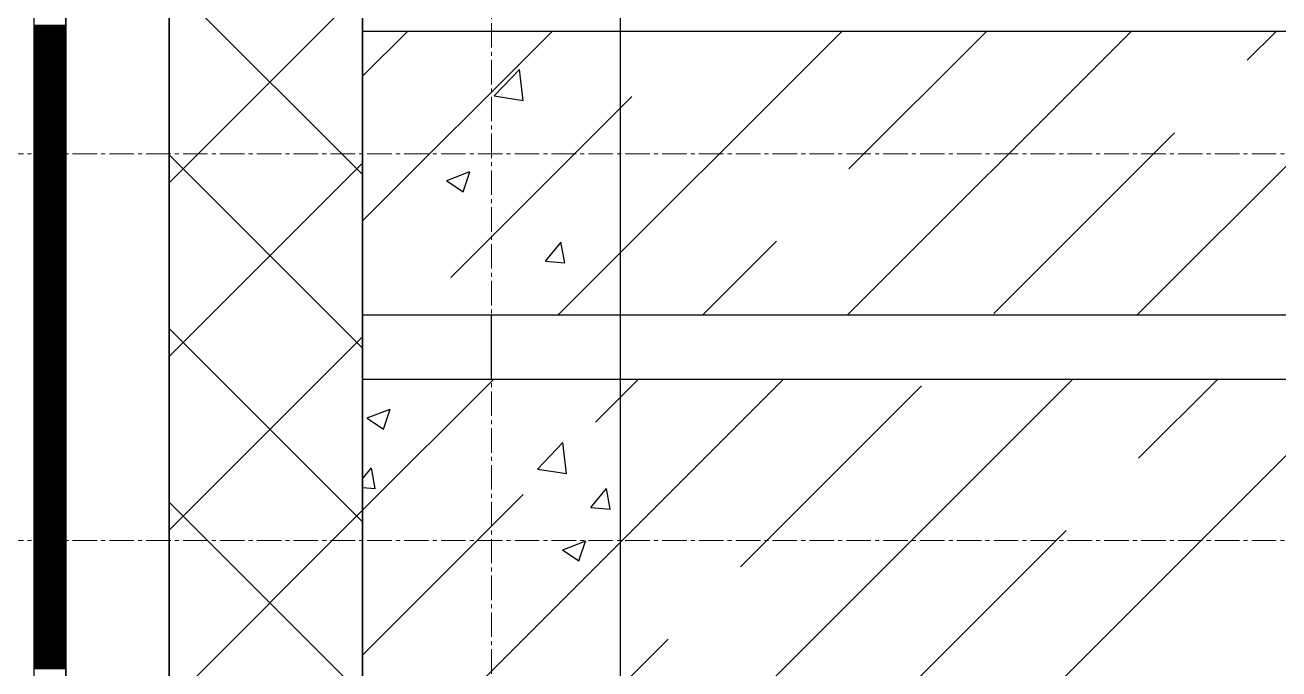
# Model space of a CAD drawing. Header units: millimetres. Extents: x 538266 to 1167394, y 114608 to 637157.
# Drawn here: x 1046072 to 1047044, y 560569 to 561069 of the extents above; entities that cross this region are included whole.
import ezdxf

# ---------------------------------------------------------------- set-up
doc = ezdxf.new("R2010")
doc.units = ezdxf.units.MM
doc.linetypes.add('CENTER2', pattern=[28.575, 19.05, -3.175, 3.175, -3.175])
doc.linetypes.add('DASHED', pattern=[19.05, 12.7, -6.35])
for name, color, linetype, lineweight in [('0) шт стен 3 эт', 150, 'Continuous', 60), ('АР_Стены ЖБ', 7, 'Continuous', 35), ('АР_Стены ПЕНОблок', 52, 'Continuous', 20), ('АР_Тонкая', 254, 'Continuous', 5), ('АР_Утеплитель', 31, 'Continuous', 0), ('АР_Штриховка', 8, 'Continuous', 0), ('ДШ_КР', 130, 'Continuous', 35)]:
    doc.layers.add(name, color=color, linetype=linetype, lineweight=lineweight)
doc.layers.add('АР_Делит', color=120, linetype='Continuous', lineweight=0, plot=False)
doc.layers.add('РД_Оси_100', color=7, linetype='Continuous', lineweight=0, true_color=0x525252)

# ---------------------------------------------------------------- blocks, each defined once
blk = doc.blocks.new('СОШ_2200_АР_ОСИ_М100_28.05.24')
at = {"layer": 'АР_Делит', "color": 251, "linetype": 'DASHED', "true_color": 0x636466}
blk.add_lwpolyline([(114955, 135155), (114955, -355), (93595.036, -355), (93595.036, 13855), (94145, 13855), (94145, 68320), (66055, 68320), (66055, 13857.73), (83455, 13857.73), (83455, -355), (45245, -355), (45245, 13145), (44695, 13145), (44695, 26755), (45245, 26755), (45245, 68320), (20455, 68320), (20455, 26755), (27955, 26755), (27955, 13145), (-355, 13145), (-355, 100855)], dxfattribs=at)
at = {"layer": 'РД_Оси_100', "color": 251, "linetype": 'CENTER2', "true_color": 0x636466}
blk.add_line((0, -6155), (0, 139938.679), dxfattribs=at)
for points in [[(29555, 64200), (-5454.958, 64200), (-5954.958, 64350)], [(29555, 63900), (-5454.958, 63900), (-5954.958, 63750)]]:
    blk.add_lwpolyline(points, dxfattribs=at)
blk = doc.blocks.new('3_этаж1')
at = {"layer": 'АР_Стены ЖБ', "color": 18, "linetype": 'Continuous', "lineweight": 25, "true_color": 0x000000}
for p, q in [((684283.57, 561063.74), (684283.57, 560843.74)), ((696888.62, 561063.74), (684283.57, 561063.74)), ((684283.57, 560843.74), (697108.62, 560843.74)), ((684283.57, 560793.74), (684283.57, 560543.74)), ((697158.57, 560793.74), (684283.57, 560793.74))]:
    blk.add_line(p, q, dxfattribs=at)
at = {"layer": 'АР_Стены ПЕНОблок', "color": 18, "linetype": 'Continuous', "lineweight": 25, "true_color": 0x000000}
for p, q in [((684283.57, 587568.74), (684283.57, 511368.74)), ((684483.57, 511368.74), (684483.57, 587568.74))]:
    blk.add_line(p, q, dxfattribs=at)
at = {"layer": 'АР_Тонкая', "color": 18, "linetype": 'Continuous', "lineweight": 25, "true_color": 0x000000}
for p, q in [((684028.57, 587568.74), (684028.57, 511368.74)), ((684053.57, 587568.74), (684053.57, 511368.74)), ((684053.57, 511368.74), (684053.57, 587568.74)), ((684133.57, 511368.74), (684133.57, 587568.74))]:
    blk.add_line(p, q, dxfattribs=at)
at = {"layer": 'АР_Утеплитель', "color": 18, "linetype": 'Continuous', "lineweight": 25, "true_color": 0x000000}
for p, q in [((684133.57, 587568.74), (684133.57, 511368.74)), ((684283.57, 511368.74), (684283.57, 587568.74))]:
    blk.add_line(p, q, dxfattribs=at)
at = {"layer": 'АР_Штриховка', "color": 18, "linetype": 'Continuous', "lineweight": 25, "true_color": 0x000000}
for p, q in [((684283.57, 560952.57), (684133.57, 561102.57)), ((684133.57, 560946.28), (684283.57, 561096.28)), ((684028.57, 561068.49), (684053.57, 561068.49)), ((684028.57, 561067.49), (684053.57, 561067.49)), ((684028.57, 561066.49), (684053.57, 561066.49)), ((684028.57, 561065.49), (684053.57, 561065.49)), ((684028.57, 561064.49), (684053.57, 561064.49)), ((684028.57, 561063.49), (684053.57, 561063.49)), ((684028.57, 561062.49), (684053.57, 561062.49)), ((684028.57, 561061.49), (684053.57, 561061.49)), ((684028.57, 561060.49), (684053.57, 561060.49)), ((684028.57, 561059.49), (684053.57, 561059.49)), ((684028.57, 561058.49), (684053.57, 561058.49)), ((684028.57, 561057.49), (684053.57, 561057.49)), ((684283.57, 560916.68), (684430.64, 561063.74)), ((684283.57, 561028.93), (684318.39, 561063.74)), ((684435.15, 560843.74), (684655.15, 561063.74)), ((684659.65, 560843.74), (684879.65, 561063.74)), ((684660.73, 560957.07), (684767.4, 561063.74)), ((684884.16, 560843.74), (685104.16, 561063.74)), ((684969.43, 561041.26), (684991.91, 561063.74)), ((684028.57, 561056.49), (684053.57, 561056.49)), ((684028.57, 561055.49), (684053.57, 561055.49)), ((684028.57, 561054.49), (684053.57, 561054.49)), ((684028.57, 561053.49), (684053.57, 561053.49)), ((684028.57, 561052.49), (684053.57, 561052.49)), ((684028.57, 561051.49), (684053.57, 561051.49)), ((684028.57, 561050.49), (684053.57, 561050.49)), ((684028.57, 561049.49), (684053.57, 561049.49)), ((684028.57, 561048.49), (684053.57, 561048.49)), ((684028.57, 561047.49), (684053.57, 561047.49)), ((684028.57, 561046.49), (684053.57, 561046.49)), ((684028.57, 561045.49), (684053.57, 561045.49)), ((684028.57, 561044.49), (684053.57, 561044.49)), ((684028.57, 561043.49), (684053.57, 561043.49)), ((684028.57, 561042.49), (684053.57, 561042.49)), ((684028.57, 561041.49), (684053.57, 561041.49)), ((684028.57, 561040.49), (684053.57, 561040.49)), ((684028.57, 561039.49), (684053.57, 561039.49)), ((684028.57, 561038.49), (684053.57, 561038.49)), ((684028.57, 561037.49), (684053.57, 561037.49)), ((684028.57, 561036.49), (684053.57, 561036.49)), ((684028.57, 561035.49), (684053.57, 561035.49)), ((684028.57, 561034.49), (684053.57, 561034.49)), ((684028.57, 561033.49), (684053.57, 561033.49)), ((684028.57, 561032.49), (684053.57, 561032.49)), ((684028.57, 561031.49), (684053.57, 561031.49)), ((684028.57, 561030.49), (684053.57, 561030.49)), ((684028.57, 561029.49), (684053.57, 561029.49)), ((684028.57, 561028.49), (684053.57, 561028.49)), ((684028.57, 561027.49), (684053.57, 561027.49)), ((684385.5, 561013.6), (684405.28, 561034.22)), ((684408.07, 561010.09), (684405.27, 561034.21)), ((684028.57, 561026.49), (684053.57, 561026.49)), ((684028.57, 561025.49), (684053.57, 561025.49)), ((684028.57, 561024.49), (684053.57, 561024.49)), ((684028.57, 561023.49), (684053.57, 561023.49)), ((684028.57, 561022.49), (684053.57, 561022.49)), ((684028.57, 561021.49), (684053.57, 561021.49)), ((684028.57, 561020.49), (684053.57, 561020.49)), ((684028.57, 561019.49), (684053.57, 561019.49)), ((684028.57, 561018.49), (684053.57, 561018.49)), ((684028.57, 561017.49), (684053.57, 561017.49)), ((684028.57, 561016.49), (684053.57, 561016.49)), ((684028.57, 561015.49), (684053.57, 561015.49)), ((684028.57, 561014.49), (684053.57, 561014.49)), ((684028.57, 561013.49), (684053.57, 561013.49)), ((684028.57, 561012.49), (684053.57, 561012.49)), ((684028.57, 561011.49), (684053.57, 561011.49)), ((684028.57, 561010.49), (684053.57, 561010.49)), ((684028.57, 561009.49), (684053.57, 561009.49)), ((684028.57, 561008.49), (684053.57, 561008.49)), ((684352.03, 560872.88), (684492.35, 561013.2)), ((684385.49, 561013.62), (684408.08, 561010.12)), ((684028.57, 561007.49), (684053.57, 561007.49)), ((684028.57, 561006.49), (684053.57, 561006.49)), ((684028.57, 561005.49), (684053.57, 561005.49)), ((684028.57, 561004.49), (684053.57, 561004.49)), ((684028.57, 561003.49), (684053.57, 561003.49)), ((684028.57, 561002.49), (684053.57, 561002.49)), ((684028.57, 561001.49), (684053.57, 561001.49)), ((684028.57, 561000.49), (684053.57, 561000.49)), ((684028.57, 560999.49), (684053.57, 560999.49)), ((684028.57, 560998.49), (684053.57, 560998.49)), ((684028.57, 560997.49), (684053.57, 560997.49)), ((684028.57, 560996.49), (684053.57, 560996.49)), ((684028.57, 560995.49), (684053.57, 560995.49)), ((684028.57, 560994.49), (684053.57, 560994.49)), ((684028.57, 560993.49), (684053.57, 560993.49)), ((684028.57, 560992.49), (684053.57, 560992.49)), ((684028.57, 560991.49), (684053.57, 560991.49)), ((684028.57, 560990.49), (684053.57, 560990.49)), ((684028.57, 560989.49), (684053.57, 560989.49)), ((684028.57, 560988.49), (684053.57, 560988.49)), ((684028.57, 560987.49), (684053.57, 560987.49)), ((684028.57, 560986.49), (684053.57, 560986.49)), ((684028.57, 560985.49), (684053.57, 560985.49)), ((684028.57, 560984.49), (684053.57, 560984.49)), ((684028.57, 560983.49), (684053.57, 560983.49)), ((684028.57, 560982.49), (684053.57, 560982.49)), ((684028.57, 560981.49), (684053.57, 560981.49)), ((684028.57, 560980.49), (684053.57, 560980.49)), ((684028.57, 560979.49), (684053.57, 560979.49)), ((684772.98, 560844.82), (684913.3, 560985.14)), ((684028.57, 560978.49), (684053.57, 560978.49)), ((684028.57, 560977.49), (684053.57, 560977.49)), ((684028.57, 560976.49), (684053.57, 560976.49)), ((684028.57, 560975.49), (684053.57, 560975.49)), ((684028.57, 560974.49), (684053.57, 560974.49)), ((684028.57, 560973.49), (684053.57, 560973.49)), ((684028.57, 560972.49), (684053.57, 560972.49)), ((684028.57, 560971.49), (684053.57, 560971.49)), ((684028.57, 560970.49), (684053.57, 560970.49)), ((684028.57, 560969.49), (684053.57, 560969.49)), ((684028.57, 560968.49), (684053.57, 560968.49)), ((684028.57, 560967.49), (684053.57, 560967.49)), ((684028.57, 560966.49), (684053.57, 560966.49)), ((684028.57, 560965.49), (684053.57, 560965.49)), ((684028.57, 560964.49), (684053.57, 560964.49)), ((684028.57, 560963.49), (684053.57, 560963.49)), ((684028.57, 560962.49), (684053.57, 560962.49)), ((684028.57, 560961.49), (684053.57, 560961.49)), ((684028.57, 560960.49), (684053.57, 560960.49)), ((684028.57, 560959.49), (684053.57, 560959.49)), ((684283.57, 560817.86), (684133.57, 560967.86)), ((684133.57, 560811.58), (684283.57, 560961.58)), ((684028.57, 560958.49), (684053.57, 560958.49)), ((684028.57, 560957.49), (684053.57, 560957.49)), ((684028.57, 560956.49), (684053.57, 560956.49)), ((684028.57, 560955.49), (684053.57, 560955.49)), ((684028.57, 560954.49), (684053.57, 560954.49)), ((684028.57, 560953.49), (684053.57, 560953.49)), ((684028.57, 560952.49), (684053.57, 560952.49)), ((684028.57, 560951.49), (684053.57, 560951.49)), ((684028.57, 560950.49), (684053.57, 560950.49)), ((684348.96, 560948.09), (684366.74, 560954.92)), ((684361.51, 560939.36), (684366.66, 560954.71)), ((684028.57, 560949.49), (684053.57, 560949.49)), ((684028.57, 560948.49), (684053.57, 560948.49)), ((684028.57, 560947.49), (684053.57, 560947.49)), ((684028.57, 560946.49), (684053.57, 560946.49)), ((684028.57, 560945.49), (684053.57, 560945.49)), ((684028.57, 560944.49), (684053.57, 560944.49)), ((684028.57, 560943.49), (684053.57, 560943.49)), ((684028.57, 560942.49), (684053.57, 560942.49)), ((684028.57, 560941.49), (684053.57, 560941.49)), ((684028.57, 560940.49), (684053.57, 560940.49)), ((684348.86, 560947.88), (684361.5, 560939.36)), ((684028.57, 560939.49), (684053.57, 560939.49)), ((684028.57, 560938.49), (684053.57, 560938.49)), ((684028.57, 560937.49), (684053.57, 560937.49)), ((684028.57, 560936.49), (684053.57, 560936.49)), ((684028.57, 560935.49), (684053.57, 560935.49)), ((684028.57, 560934.49), (684053.57, 560934.49)), ((684028.57, 560933.49), (684053.57, 560933.49)), ((684028.57, 560932.49), (684053.57, 560932.49)), ((684028.57, 560931.49), (684053.57, 560931.49)), ((684028.57, 560930.49), (684053.57, 560930.49)), ((684028.57, 560929.49), (684053.57, 560929.49)), ((684028.57, 560928.49), (684053.57, 560928.49)), ((684028.57, 560927.49), (684053.57, 560927.49)), ((684028.57, 560926.49), (684053.57, 560926.49)), ((684028.57, 560925.49), (684053.57, 560925.49)), ((684028.57, 560924.49), (684053.57, 560924.49)), ((684028.57, 560923.49), (684053.57, 560923.49)), ((684028.57, 560922.49), (684053.57, 560922.49)), ((684028.57, 560921.49), (684053.57, 560921.49)), ((684028.57, 560920.49), (684053.57, 560920.49)), ((684028.57, 560919.49), (684053.57, 560919.49)), ((684028.57, 560918.49), (684053.57, 560918.49)), ((684028.57, 560917.49), (684053.57, 560917.49)), ((684028.57, 560916.49), (684053.57, 560916.49)), ((684028.57, 560915.49), (684053.57, 560915.49)), ((684028.57, 560914.49), (684053.57, 560914.49)), ((684028.57, 560913.49), (684053.57, 560913.49)), ((684028.57, 560912.49), (684053.57, 560912.49)), ((684028.57, 560911.49), (684053.57, 560911.49)), ((684028.57, 560910.49), (684053.57, 560910.49)), ((684028.57, 560909.49), (684053.57, 560909.49)), ((684028.57, 560908.49), (684053.57, 560908.49)), ((684028.57, 560907.49), (684053.57, 560907.49)), ((684028.57, 560906.49), (684053.57, 560906.49)), ((684028.57, 560905.49), (684053.57, 560905.49)), ((684028.57, 560904.49), (684053.57, 560904.49)), ((684028.57, 560903.49), (684053.57, 560903.49)), ((684028.57, 560902.49), (684053.57, 560902.49)), ((684028.57, 560901.49), (684053.57, 560901.49)), ((684028.57, 560900.49), (684053.57, 560900.49)), ((684028.57, 560899.49), (684053.57, 560899.49)), ((684028.57, 560898.49), (684053.57, 560898.49)), ((684028.57, 560897.49), (684053.57, 560897.49)), ((684028.57, 560896.49), (684053.57, 560896.49)), ((684028.57, 560895.49), (684053.57, 560895.49)), ((684028.57, 560894.49), (684053.57, 560894.49)), ((684028.57, 560893.49), (684053.57, 560893.49)), ((684028.57, 560892.49), (684053.57, 560892.49)), ((684028.57, 560891.49), (684053.57, 560891.49)), ((684425.29, 560885.54), (684437.54, 560900.13)), ((684440.34, 560884.17), (684437.4, 560900.09)), ((684547.4, 560843.74), (684604.6, 560900.95)), ((684028.57, 560890.49), (684053.57, 560890.49)), ((684028.57, 560889.49), (684053.57, 560889.49)), ((684028.57, 560888.49), (684053.57, 560888.49)), ((684028.57, 560887.49), (684053.57, 560887.49)), ((684028.57, 560886.49), (684053.57, 560886.49)), ((684028.57, 560885.49), (684053.57, 560885.49)), ((684028.57, 560884.49), (684053.57, 560884.49)), ((684028.57, 560883.49), (684053.57, 560883.49)), ((684028.57, 560882.49), (684053.57, 560882.49)), ((684425.29, 560885.53), (684440.47, 560884.2)), ((684028.57, 560881.49), (684053.57, 560881.49)), ((684028.57, 560880.49), (684053.57, 560880.49)), ((684028.57, 560879.49), (684053.57, 560879.49)), ((684028.57, 560878.49), (684053.57, 560878.49)), ((684028.57, 560877.49), (684053.57, 560877.49)), ((684028.57, 560876.49), (684053.57, 560876.49)), ((684028.57, 560875.49), (684053.57, 560875.49)), ((684028.57, 560874.49), (684053.57, 560874.49)), ((684028.57, 560873.49), (684053.57, 560873.49)), ((684028.57, 560872.49), (684053.57, 560872.49)), ((684028.57, 560871.49), (684053.57, 560871.49)), ((684028.57, 560870.49), (684053.57, 560870.49)), ((684028.57, 560869.49), (684053.57, 560869.49)), ((684028.57, 560868.49), (684053.57, 560868.49)), ((684028.57, 560867.49), (684053.57, 560867.49)), ((684028.57, 560866.49), (684053.57, 560866.49)), ((684028.57, 560865.49), (684053.57, 560865.49)), ((684028.57, 560864.49), (684053.57, 560864.49)), ((684028.57, 560863.49), (684053.57, 560863.49)), ((684028.57, 560862.49), (684053.57, 560862.49)), ((684028.57, 560861.49), (684053.57, 560861.49)), ((684028.57, 560860.49), (684053.57, 560860.49)), ((684028.57, 560859.49), (684053.57, 560859.49)), ((684028.57, 560858.49), (684053.57, 560858.49)), ((684028.57, 560857.49), (684053.57, 560857.49)), ((684028.57, 560856.49), (684053.57, 560856.49)), ((684028.57, 560855.49), (684053.57, 560855.49)), ((684028.57, 560854.49), (684053.57, 560854.49)), ((684028.57, 560853.49), (684053.57, 560853.49)), ((684028.57, 560852.49), (684053.57, 560852.49)), ((684028.57, 560851.49), (684053.57, 560851.49)), ((684028.57, 560850.49), (684053.57, 560850.49)), ((684028.57, 560849.49), (684053.57, 560849.49)), ((684028.57, 560848.49), (684053.57, 560848.49)), ((684028.57, 560847.49), (684053.57, 560847.49)), ((684028.57, 560846.49), (684053.57, 560846.49)), ((684028.57, 560845.49), (684053.57, 560845.49)), ((684028.57, 560844.49), (684053.57, 560844.49)), ((684028.57, 560843.49), (684053.57, 560843.49)), ((684028.57, 560842.49), (684053.57, 560842.49)), ((684028.57, 560841.49), (684053.57, 560841.49)), ((684028.57, 560840.49), (684053.57, 560840.49)), ((684028.57, 560839.49), (684053.57, 560839.49)), ((684028.57, 560838.49), (684053.57, 560838.49)), ((684028.57, 560837.49), (684053.57, 560837.49)), ((684028.57, 560836.49), (684053.57, 560836.49)), ((684028.57, 560835.49), (684053.57, 560835.49)), ((684028.57, 560834.49), (684053.57, 560834.49)), ((684028.57, 560833.49), (684053.57, 560833.49)), ((684283.57, 560683.16), (684133.57, 560833.16)), ((684028.57, 560832.49), (684053.57, 560832.49)), ((684028.57, 560831.49), (684053.57, 560831.49)), ((684028.57, 560830.49), (684053.57, 560830.49)), ((684028.57, 560829.49), (684053.57, 560829.49)), ((684028.57, 560828.49), (684053.57, 560828.49)), ((684028.57, 560827.49), (684053.57, 560827.49)), ((684028.57, 560826.49), (684053.57, 560826.49)), ((684028.57, 560825.49), (684053.57, 560825.49)), ((684028.57, 560824.49), (684053.57, 560824.49)), ((684028.57, 560823.49), (684053.57, 560823.49)), ((684133.57, 560676.87), (684283.57, 560826.87)), ((684028.57, 560822.49), (684053.57, 560822.49)), ((684028.57, 560821.49), (684053.57, 560821.49)), ((684028.57, 560820.49), (684053.57, 560820.49)), ((684028.57, 560819.49), (684053.57, 560819.49)), ((684028.57, 560818.49), (684053.57, 560818.49)), ((684028.57, 560817.49), (684053.57, 560817.49)), ((684028.57, 560816.49), (684053.57, 560816.49)), ((684028.57, 560815.49), (684053.57, 560815.49)), ((684028.57, 560814.49), (684053.57, 560814.49)), ((684028.57, 560813.49), (684053.57, 560813.49)), ((684028.57, 560812.49), (684053.57, 560812.49)), ((684028.57, 560811.49), (684053.57, 560811.49)), ((684028.57, 560810.49), (684053.57, 560810.49)), ((684028.57, 560809.49), (684053.57, 560809.49)), ((684028.57, 560808.49), (684053.57, 560808.49)), ((684028.57, 560807.49), (684053.57, 560807.49)), ((684028.57, 560806.49), (684053.57, 560806.49)), ((684028.57, 560805.49), (684053.57, 560805.49)), ((684028.57, 560804.49), (684053.57, 560804.49)), ((684028.57, 560803.49), (684053.57, 560803.49)), ((684028.57, 560802.49), (684053.57, 560802.49)), ((684028.57, 560801.49), (684053.57, 560801.49)), ((684028.57, 560800.49), (684053.57, 560800.49)), ((684028.57, 560799.49), (684053.57, 560799.49)), ((684028.57, 560798.49), (684053.57, 560798.49)), ((684028.57, 560797.49), (684053.57, 560797.49)), ((684028.57, 560796.49), (684053.57, 560796.49)), ((684028.57, 560795.49), (684053.57, 560795.49)), ((684028.57, 560794.49), (684053.57, 560794.49)), ((684028.57, 560793.49), (684053.57, 560793.49)), ((684028.57, 560792.49), (684053.57, 560792.49)), ((684028.57, 560791.49), (684053.57, 560791.49)), ((684028.57, 560790.49), (684053.57, 560790.49)), ((684028.57, 560789.49), (684053.57, 560789.49)), ((684028.57, 560788.49), (684053.57, 560788.49)), ((684028.57, 560787.49), (684053.57, 560787.49)), ((684028.57, 560786.49), (684053.57, 560786.49)), ((684028.57, 560785.49), (684053.57, 560785.49)), ((684028.57, 560784.49), (684053.57, 560784.49)), ((684283.57, 560692.17), (684385.15, 560793.74)), ((684359.65, 560543.74), (684609.65, 560793.74)), ((684464.29, 560760.63), (684497.4, 560793.74)), ((684576.54, 560648.38), (684716.86, 560788.69)), ((684584.16, 560543.74), (684834.16, 560793.74)), ((684808.67, 560543.74), (685058.67, 560793.74)), ((684885.24, 560732.57), (684946.41, 560793.74)), ((684028.57, 560783.49), (684053.57, 560783.49)), ((684028.57, 560782.49), (684053.57, 560782.49)), ((684028.57, 560781.49), (684053.57, 560781.49)), ((684028.57, 560780.49), (684053.57, 560780.49)), ((684028.57, 560779.49), (684053.57, 560779.49)), ((684028.57, 560778.49), (684053.57, 560778.49)), ((684028.57, 560777.49), (684053.57, 560777.49)), ((684028.57, 560776.49), (684053.57, 560776.49)), ((684028.57, 560775.49), (684053.57, 560775.49)), ((684028.57, 560774.49), (684053.57, 560774.49)), ((684028.57, 560773.49), (684053.57, 560773.49)), ((684028.57, 560772.49), (684053.57, 560772.49)), ((684028.57, 560771.49), (684053.57, 560771.49)), ((684028.57, 560770.49), (684053.57, 560770.49)), ((684028.57, 560769.49), (684053.57, 560769.49)), ((684028.57, 560768.49), (684053.57, 560768.49)), ((684028.57, 560767.49), (684053.57, 560767.49)), ((684028.57, 560766.49), (684053.57, 560766.49)), ((684028.57, 560765.49), (684053.57, 560765.49)), ((684287.16, 560763.9), (684304.94, 560770.73)), ((684299.71, 560755.17), (684304.86, 560770.52)), ((684028.57, 560764.49), (684053.57, 560764.49)), ((684028.57, 560763.49), (684053.57, 560763.49)), ((684028.57, 560762.49), (684053.57, 560762.49)), ((684028.57, 560761.49), (684053.57, 560761.49)), ((684028.57, 560760.49), (684053.57, 560760.49)), ((684028.57, 560759.49), (684053.57, 560759.49)), ((684028.57, 560758.49), (684053.57, 560758.49)), ((684028.57, 560757.49), (684053.57, 560757.49)), ((684028.57, 560756.49), (684053.57, 560756.49)), ((684028.57, 560755.49), (684053.57, 560755.49)), ((684287.06, 560763.7), (684299.7, 560755.17)), ((684028.57, 560754.49), (684053.57, 560754.49)), ((684028.57, 560753.49), (684053.57, 560753.49)), ((684028.57, 560752.49), (684053.57, 560752.49)), ((684028.57, 560751.49), (684053.57, 560751.49)), ((684028.57, 560750.49), (684053.57, 560750.49)), ((684028.57, 560749.49), (684053.57, 560749.49)), ((684028.57, 560748.49), (684053.57, 560748.49)), ((684028.57, 560747.49), (684053.57, 560747.49)), ((684028.57, 560746.49), (684053.57, 560746.49)), ((684028.57, 560745.49), (684053.57, 560745.49)), ((684028.57, 560744.49), (684053.57, 560744.49)), ((684028.57, 560743.49), (684053.57, 560743.49)), ((684028.57, 560742.49), (684053.57, 560742.49)), ((684028.57, 560741.49), (684053.57, 560741.49)), ((684028.57, 560740.49), (684053.57, 560740.49)), ((684028.57, 560739.49), (684053.57, 560739.49)), ((684028.57, 560738.49), (684053.57, 560738.49)), ((684028.57, 560737.49), (684053.57, 560737.49)), ((684028.57, 560736.49), (684053.57, 560736.49)), ((684419.17, 560724.13), (684438.96, 560744.75)), ((684441.75, 560720.62), (684438.94, 560744.74)), ((684028.57, 560735.49), (684053.57, 560735.49)), ((684028.57, 560734.49), (684053.57, 560734.49)), ((684028.57, 560733.49), (684053.57, 560733.49)), ((684028.57, 560732.49), (684053.57, 560732.49)), ((684028.57, 560731.49), (684053.57, 560731.49)), ((684028.57, 560730.49), (684053.57, 560730.49)), ((684028.57, 560729.49), (684053.57, 560729.49)), ((684028.57, 560728.49), (684053.57, 560728.49)), ((684028.57, 560727.49), (684053.57, 560727.49)), ((684028.57, 560726.49), (684053.57, 560726.49)), ((684028.57, 560725.49), (684053.57, 560725.49)), ((684028.57, 560724.49), (684053.57, 560724.49)), ((684028.57, 560723.49), (684053.57, 560723.49)), ((684028.57, 560722.49), (684053.57, 560722.49)), ((684028.57, 560721.49), (684053.57, 560721.49)), ((684028.57, 560720.49), (684053.57, 560720.49)), ((684028.57, 560719.49), (684053.57, 560719.49)), ((684028.57, 560718.49), (684053.57, 560718.49)), ((684028.57, 560717.49), (684053.57, 560717.49)), ((684028.57, 560716.49), (684053.57, 560716.49)), ((684283.57, 560716.64), (684290.59, 560725.01)), ((684293.4, 560709.05), (684290.46, 560724.98)), ((684419.16, 560724.15), (684441.75, 560720.65)), ((684028.57, 560715.49), (684053.57, 560715.49)), ((684028.57, 560714.49), (684053.57, 560714.49)), ((684028.57, 560713.49), (684053.57, 560713.49)), ((684028.57, 560712.49), (684053.57, 560712.49)), ((684028.57, 560711.49), (684053.57, 560711.49)), ((684028.57, 560710.49), (684053.57, 560710.49)), ((684028.57, 560709.49), (684053.57, 560709.49)), ((684028.57, 560708.49), (684053.57, 560708.49)), ((684028.57, 560707.49), (684053.57, 560707.49)), ((684283.57, 560709.95), (684293.53, 560709.08)), ((684460.53, 560694.48), (684472.78, 560709.07)), ((684475.58, 560693.11), (684472.64, 560709.04)), ((684028.57, 560706.49), (684053.57, 560706.49)), ((684028.57, 560705.49), (684053.57, 560705.49)), ((684028.57, 560704.49), (684053.57, 560704.49)), ((684028.57, 560703.49), (684053.57, 560703.49)), ((684028.57, 560702.49), (684053.57, 560702.49)), ((684028.57, 560701.49), (684053.57, 560701.49)), ((684028.57, 560700.49), (684053.57, 560700.49)), ((684028.57, 560699.49), (684053.57, 560699.49)), ((684028.57, 560698.49), (684053.57, 560698.49)), ((684028.57, 560697.49), (684053.57, 560697.49)), ((684283.57, 560548.46), (684133.57, 560698.46)), ((684283.57, 560579.92), (684408.16, 560704.5)), ((684028.57, 560696.49), (684053.57, 560696.49)), ((684028.57, 560695.49), (684053.57, 560695.49)), ((684028.57, 560694.49), (684053.57, 560694.49)), ((684028.57, 560693.49), (684053.57, 560693.49)), ((684028.57, 560692.49), (684053.57, 560692.49)), ((684028.57, 560691.49), (684053.57, 560691.49)), ((684028.57, 560690.49), (684053.57, 560690.49)), ((684028.57, 560689.49), (684053.57, 560689.49)), ((684028.57, 560688.49), (684053.57, 560688.49)), ((684028.57, 560687.49), (684053.57, 560687.49)), ((684133.57, 560542.17), (684283.57, 560692.17)), ((684460.53, 560694.47), (684475.71, 560693.14)), ((684028.57, 560686.49), (684053.57, 560686.49)), ((684028.57, 560685.49), (684053.57, 560685.49)), ((684028.57, 560684.49), (684053.57, 560684.49)), ((684028.57, 560683.49), (684053.57, 560683.49)), ((684028.57, 560682.49), (684053.57, 560682.49)), ((684028.57, 560681.49), (684053.57, 560681.49)), ((684028.57, 560680.49), (684053.57, 560680.49)), ((684028.57, 560679.49), (684053.57, 560679.49)), ((684028.57, 560678.49), (684053.57, 560678.49)), ((684028.57, 560677.49), (684053.57, 560677.49)), ((684028.57, 560676.49), (684053.57, 560676.49)), ((684028.57, 560675.49), (684053.57, 560675.49)), ((684028.57, 560674.49), (684053.57, 560674.49)), ((684028.57, 560673.49), (684053.57, 560673.49)), ((684028.57, 560672.49), (684053.57, 560672.49)), ((684028.57, 560671.49), (684053.57, 560671.49)), ((684028.57, 560670.49), (684053.57, 560670.49)), ((684028.57, 560669.49), (684053.57, 560669.49)), ((684028.57, 560668.49), (684053.57, 560668.49)), ((684438.77, 560661.64), (684456.56, 560668.47)), ((684451.32, 560652.91), (684456.47, 560668.26)), ((684696.41, 560543.74), (684829.11, 560676.44)), ((684028.57, 560667.49), (684053.57, 560667.49)), ((684028.57, 560666.49), (684053.57, 560666.49)), ((684028.57, 560665.49), (684053.57, 560665.49)), ((684028.57, 560664.49), (684053.57, 560664.49)), ((684028.57, 560663.49), (684053.57, 560663.49)), ((684028.57, 560662.49), (684053.57, 560662.49)), ((684028.57, 560661.49), (684053.57, 560661.49)), ((684028.57, 560660.49), (684053.57, 560660.49)), ((684028.57, 560659.49), (684053.57, 560659.49)), ((684028.57, 560658.49), (684053.57, 560658.49)), ((684438.68, 560661.43), (684451.31, 560652.91)), ((684028.57, 560657.49), (684053.57, 560657.49)), ((684028.57, 560656.49), (684053.57, 560656.49)), ((684028.57, 560655.49), (684053.57, 560655.49)), ((684028.57, 560654.49), (684053.57, 560654.49)), ((684028.57, 560653.49), (684053.57, 560653.49)), ((684028.57, 560652.49), (684053.57, 560652.49)), ((684028.57, 560651.49), (684053.57, 560651.49)), ((684028.57, 560650.49), (684053.57, 560650.49)), ((684028.57, 560649.49), (684053.57, 560649.49)), ((684028.57, 560648.49), (684053.57, 560648.49)), ((684028.57, 560647.49), (684053.57, 560647.49)), ((684028.57, 560646.49), (684053.57, 560646.49)), ((684028.57, 560645.49), (684053.57, 560645.49)), ((684028.57, 560644.49), (684053.57, 560644.49)), ((684028.57, 560643.49), (684053.57, 560643.49)), ((684028.57, 560642.49), (684053.57, 560642.49)), ((684028.57, 560641.49), (684053.57, 560641.49)), ((684028.57, 560640.49), (684053.57, 560640.49)), ((684028.57, 560639.49), (684053.57, 560639.49)), ((684028.57, 560638.49), (684053.57, 560638.49)), ((684028.57, 560637.49), (684053.57, 560637.49)), ((684028.57, 560636.49), (684053.57, 560636.49)), ((684028.57, 560635.49), (684053.57, 560635.49)), ((684028.57, 560634.49), (684053.57, 560634.49)), ((684028.57, 560633.49), (684053.57, 560633.49)), ((684028.57, 560632.49), (684053.57, 560632.49)), ((684028.57, 560631.49), (684053.57, 560631.49)), ((684028.57, 560630.49), (684053.57, 560630.49)), ((684028.57, 560629.49), (684053.57, 560629.49)), ((684028.57, 560628.49), (684053.57, 560628.49)), ((684028.57, 560627.49), (684053.57, 560627.49)), ((684028.57, 560626.49), (684053.57, 560626.49)), ((684028.57, 560625.49), (684053.57, 560625.49)), ((684028.57, 560624.49), (684053.57, 560624.49)), ((684028.57, 560623.49), (684053.57, 560623.49)), ((684028.57, 560622.49), (684053.57, 560622.49)), ((684028.57, 560621.49), (684053.57, 560621.49)), ((684028.57, 560620.49), (684053.57, 560620.49)), ((684028.57, 560619.49), (684053.57, 560619.49)), ((684028.57, 560618.49), (684053.57, 560618.49)), ((684028.57, 560617.49), (684053.57, 560617.49)), ((684028.57, 560616.49), (684053.57, 560616.49)), ((684028.57, 560615.49), (684053.57, 560615.49)), ((684028.57, 560614.49), (684053.57, 560614.49)), ((684028.57, 560613.49), (684053.57, 560613.49)), ((684028.57, 560612.49), (684053.57, 560612.49)), ((684028.57, 560611.49), (684053.57, 560611.49)), ((684028.57, 560610.49), (684053.57, 560610.49)), ((684028.57, 560609.49), (684053.57, 560609.49)), ((684028.57, 560608.49), (684053.57, 560608.49)), ((684028.57, 560607.49), (684053.57, 560607.49)), ((684028.57, 560606.49), (684053.57, 560606.49)), ((684028.57, 560605.49), (684053.57, 560605.49)), ((684028.57, 560604.49), (684053.57, 560604.49)), ((684028.57, 560603.49), (684053.57, 560603.49)), ((684028.57, 560602.49), (684053.57, 560602.49)), ((684028.57, 560601.49), (684053.57, 560601.49)), ((684028.57, 560600.49), (684053.57, 560600.49)), ((684028.57, 560599.49), (684053.57, 560599.49)), ((684028.57, 560598.49), (684053.57, 560598.49)), ((684028.57, 560597.49), (684053.57, 560597.49)), ((684028.57, 560596.49), (684053.57, 560596.49)), ((684028.57, 560595.49), (684053.57, 560595.49)), ((684028.57, 560594.49), (684053.57, 560594.49)), ((684028.57, 560593.49), (684053.57, 560593.49)), ((684028.57, 560592.49), (684053.57, 560592.49)), ((684028.57, 560591.49), (684053.57, 560591.49)), ((684028.57, 560590.49), (684053.57, 560590.49)), ((684471.91, 560543.74), (684520.41, 560592.25)), ((684028.57, 560589.49), (684053.57, 560589.49)), ((684028.57, 560588.49), (684053.57, 560588.49)), ((684028.57, 560587.49), (684053.57, 560587.49)), ((684028.57, 560586.49), (684053.57, 560586.49)), ((684028.57, 560585.49), (684053.57, 560585.49)), ((684028.57, 560584.49), (684053.57, 560584.49)), ((684028.57, 560583.49), (684053.57, 560583.49)), ((684028.57, 560582.49), (684053.57, 560582.49)), ((684028.57, 560581.49), (684053.57, 560581.49)), ((684028.57, 560580.49), (684053.57, 560580.49)), ((684028.57, 560579.49), (684053.57, 560579.49)), ((684028.57, 560578.49), (684053.57, 560578.49)), ((684028.57, 560577.49), (684053.57, 560577.49)), ((684028.57, 560576.49), (684053.57, 560576.49)), ((684028.57, 560575.49), (684053.57, 560575.49)), ((684028.57, 560574.49), (684053.57, 560574.49)), ((684028.57, 560573.49), (684053.57, 560573.49)), ((684028.57, 560572.49), (684053.57, 560572.49)), ((684028.57, 560571.49), (684053.57, 560571.49)), ((684028.57, 560570.49), (684053.57, 560570.49)), ((684028.57, 560569.49), (684053.57, 560569.49))]:
    blk.add_line(p, q, dxfattribs=at)
at = {"layer": 'ДШ_КР', "color": 18, "lineweight": 25, "true_color": 0x000000}
for p, q in [((684383.57, 560793.74), (684383.57, 560843.74)), ((684383.57, 560843.74), (697108.62, 560843.74)), ((697158.57, 560793.74), (684383.57, 560793.74))]:
    blk.add_line(p, q, dxfattribs=at)

msp = doc.modelspace()

# ---------------------------------------------------------------- block references
at = {"layer": '0) шт стен 3 эт', "color": 5, "lineweight": 25}
msp.add_blockref('3_этаж1', (362050.01, 0), dxfattribs=at)
at = {"layer": 'РД_Оси_100', "lineweight": 25}
msp.add_blockref('СОШ_2200_АР_ОСИ_М100_28.05.24', (1046433.58, 496768.74), dxfattribs=at)

doc.saveas('drawing.dxf')
